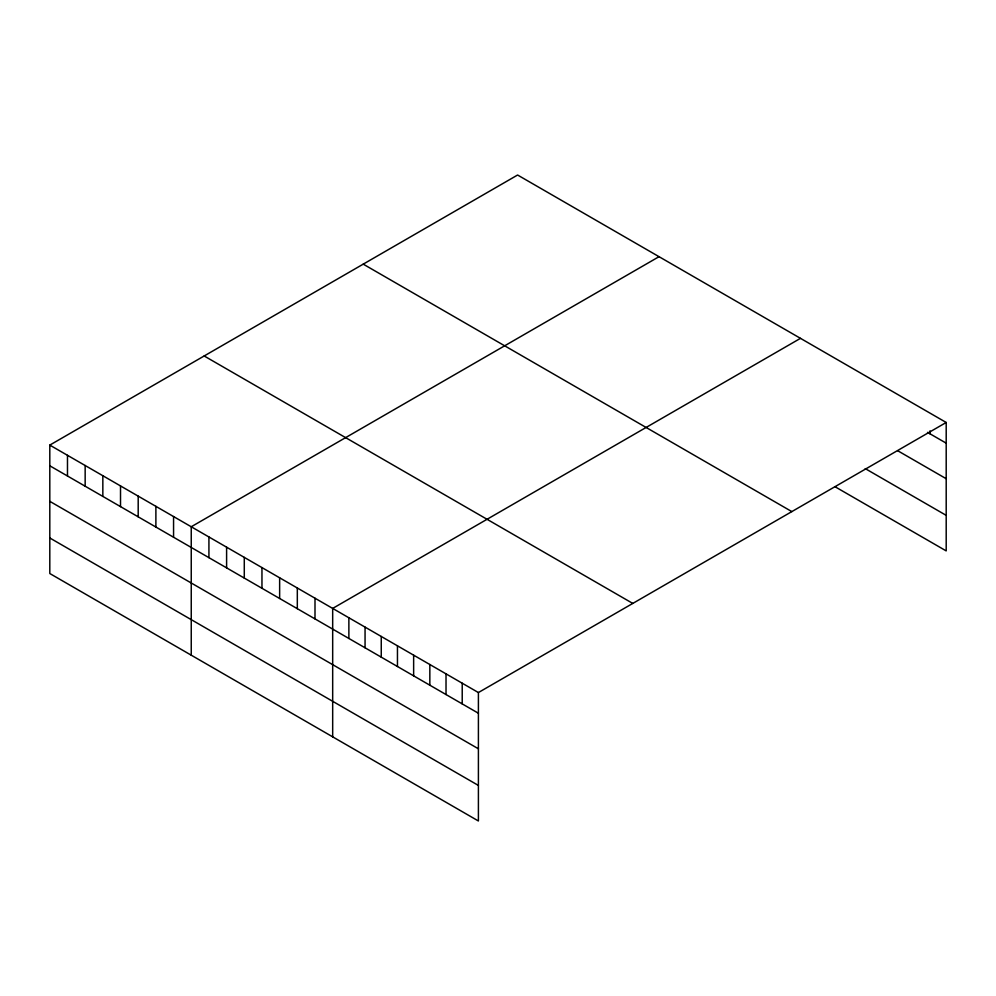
<?xml version="1.0" encoding="UTF-8"?>
<svg xmlns="http://www.w3.org/2000/svg" width="996" height="996" viewBox="0 0 996 996"><rect width="100%" height="100%" fill="white"/><g stroke="black" fill="none" stroke-linecap="round" stroke-linejoin="round"><path stroke-width="1.49" d="M946.2 422.478L478.404 692.556L478.404 820.978L49.8 573.522L49.8 445.1L517.596 175.022L946.2 422.478L946.2 550.9L835.345 486.907M659.028 256.682L191.244 526.76L191.244 655.181M800.473 338.341L332.676 608.419L332.676 736.853M927.513 432.376L946.2 443.158M897.62 450.678L946.2 478.715M865.238 468.606L946.2 515.355M363.216 264.139L791.832 511.595M204.168 355.97L632.784 603.427M49.8 445.1L478.404 692.556M49.8 465.792L478.404 713.236M49.8 501.337L478.404 748.793M49.8 537.977L478.404 785.433M930.003 430.857L930.003 433.82M462.219 683.206L462.219 703.898M446.021 673.856L446.021 694.548M429.836 664.506L429.836 685.198M413.639 655.156L413.639 675.848M397.454 645.806L397.454 666.498M381.256 636.456L381.256 657.148M365.059 627.106L365.059 647.798M348.874 617.769L348.874 638.461M314.997 598.21L314.997 618.902M297.318 588.001L297.318 608.693M279.639 577.792L279.639 598.484M261.96 567.583L261.96 588.275M244.281 557.374L244.281 578.066M226.602 547.165L226.602 567.857M208.923 536.969L208.923 557.648M173.565 516.551L173.565 537.242M155.886 506.342L155.886 527.033M138.195 496.133L138.195 516.824M120.516 485.924L120.516 506.615M102.837 475.715L102.837 496.406M85.158 465.505L85.158 486.197M67.479 455.309L67.479 475.988"/></g></svg>
